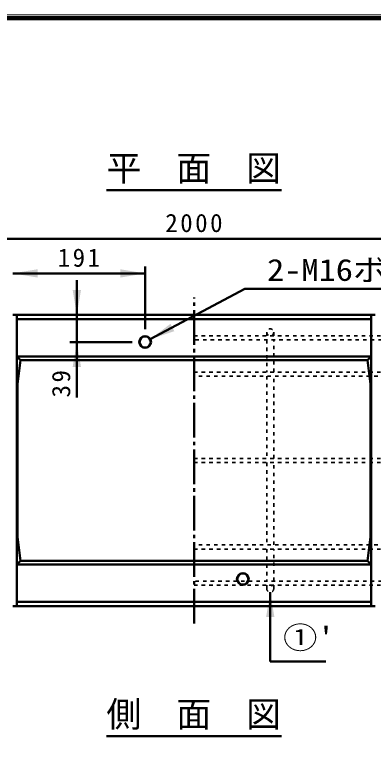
# Model space of a CAD drawing. Units: millimetres, scale not verified. Extents: x 100 to 4105, y 100 to 2870.
# Drawn here: x 2676 to 3193, y 1803 to 2870 of the extents above; entities that cross this region are included whole.
import ezdxf
from ezdxf.enums import TextEntityAlignment as Align

# ---------------------------------------------------------------- set-up
doc = ezdxf.new("R2010")
doc.units = ezdxf.units.MM
doc.header["$LTSCALE"] = 5
doc.linetypes.add('USER1', pattern=[2.2, 1, -1.2])
doc.linetypes.add('USER3', pattern=[13.4, 10, -1.2, 1, -1.2])
doc.layers.add('V-nasSTD', color=7, linetype='Continuous', lineweight=50)
doc.styles.add('ＭＳ ゴシック', font='')
doc.styles.get('ＭＳ ゴシック').set_extended_font_data('MS Gothic')

msp = doc.modelspace()

# ---------------------------------------------------------------- hatches: boundary and pattern name
at = {"layer": 'V-nasSTD'}
for points in [[(2708.576, 2502.841), (2672.576, 2496.841), (2708.576, 2490.841)], [(2827.576, 2490.841), (2863.576, 2496.841), (2827.576, 2502.841)], [(2759.076, 2472.841), (2765.076, 2436.841), (2771.076, 2472.841)], [(2871.076, 2401.841), (2905.664, 2413.489), (2902.84, 2418.783), (2900.016, 2424.077)], [(2771.076, 2361.841), (2765.076, 2397.841), (2759.076, 2361.841)], [(3050.076, 2000.841), (3044.076, 2036.841), (3038.076, 2000.841)]]:
    msp.add_hatch(color=256, dxfattribs=at).paths.add_polyline_path(points)

# ---------------------------------------------------------------- linework, layer by layer
at = {"layer": 'V-nasSTD', "lineweight": 100}
msp.add_line((4100, 2865), (105, 2865), dxfattribs=at)
at = {"layer": 'V-nasSTD'}
for p, q in [((2807.673, 2616.841), (3060.479, 2616.841)), ((1934.076, 2546.841), (3934.076, 2546.841)), ((2672.576, 2496.841), (2863.576, 2496.841)), ((2863.576, 2506.841), (2863.576, 2416.341)), ((2765.076, 2486.841), (2765.076, 2436.841)), ((2871.076, 2401.841), (3007.35, 2474.524)), ((3007.35, 2474.524), (3307.35, 2474.524)), ((2678.576, 2436.841), (2672.576, 2436.841)), ((2672.576, 2436.841), (3195.576, 2436.841)), ((2678.576, 2016.841), (2678.576, 2436.841)), ((2765.076, 2397.841), (2765.076, 2436.841)), ((3189.576, 2016.841), (3189.576, 2436.841)), ((3189.576, 2436.841), (3195.576, 2436.841)), ((3189.576, 2430.841), (2678.576, 2430.841)), ((2845.076, 2397.841), (2755.076, 2397.841)), ((2765.076, 2317.841), (2765.076, 2397.841)), ((3189.576, 2376.841), (2678.576, 2376.841)), ((2683.835, 2371.582), (2678.576, 2376.841)), ((2683.835, 2371.582), (2678.576, 2376.841)), ((2679.276, 2336.841), (2683.835, 2371.582)), ((2683.835, 2371.582), (3184.317, 2371.582)), ((3184.317, 2371.582), (3189.576, 2376.841)), ((3188.876, 2336.841), (3184.317, 2371.582)), ((2679.276, 2336.841), (2679.276, 2116.841)), ((3188.876, 2336.841), (3188.876, 2116.841)), ((2679.276, 2116.841), (2683.835, 2082.1)), ((3188.876, 2116.841), (3184.317, 2082.1)), ((2683.835, 2082.1), (2678.576, 2076.841)), ((2683.835, 2082.1), (3184.317, 2082.1)), ((3184.317, 2082.1), (3189.576, 2076.841)), ((3189.576, 2076.841), (2678.576, 2076.841)), ((3044.076, 1936.841), (3044.076, 2036.841)), ((2678.576, 2016.841), (2672.576, 2016.841)), ((3195.576, 2016.841), (2672.576, 2016.841)), ((3189.576, 2022.841), (2678.576, 2022.841)), ((3044.076, 1936.841), (3124.076, 1936.841)), ((2807.673, 1828.866), (3060.479, 1828.866))]:
    msp.add_line(p, q, dxfattribs=at)
at = {"layer": 'V-nasSTD', "linetype": 'USER3'}
msp.add_line((2934.076, 1991.841), (2934.076, 2461.841), dxfattribs=at)
at = {"layer": 'V-nasSTD', "linetype": 'USER1', "lineweight": 35}
for p, q in [((3039.076, 2406.841), (3039.076, 2411.841)), ((3049.076, 2411.841), (3049.076, 2406.841)), ((2934.076, 2406.841), (3249.076, 2406.841)), ((3249.076, 2400.841), (2934.076, 2400.841)), ((3039.076, 2400.841), (3039.076, 2354.556)), ((3049.076, 2354.556), (3049.076, 2400.841)), ((2934.076, 2354.556), (3254.076, 2354.556)), ((3254.076, 2348.556), (2934.076, 2348.556)), ((3039.076, 2348.556), (3039.076, 2229.841)), ((3049.076, 2229.841), (3049.076, 2348.556)), ((2934.076, 2229.841), (3909.076, 2229.841)), ((2934.076, 2223.841), (3909.076, 2223.841)), ((3039.076, 2223.841), (3039.076, 2105.126)), ((3049.076, 2105.126), (3049.076, 2223.841)), ((3254.076, 2105.126), (2934.076, 2105.126)), ((2934.076, 2099.126), (3254.076, 2099.126)), ((3039.076, 2099.126), (3039.076, 2052.841)), ((3049.076, 2052.841), (3049.076, 2099.126)), ((3249.076, 2052.841), (2934.076, 2052.841)), ((2934.076, 2046.841), (3249.076, 2046.841)), ((3039.076, 2046.841), (3039.076, 2041.841)), ((3049.076, 2046.841), (3049.076, 2041.841))]:
    msp.add_line(p, q, dxfattribs=at)
at = {"layer": 'V-nasSTD', "lineweight": 13}
msp.add_lwpolyline([(100, 100), (100, 2870), (4105, 2870), (4105, 100)], close=True, dxfattribs=at)
at = {"layer": 'V-nasSTD', "linetype": 'USER1', "lineweight": 35}
for centre in [(3044.076, 2411.841), (3044.076, 2041.841)]:
    msp.add_circle(centre, 5, dxfattribs=at)
at = {"layer": 'V-nasSTD'}
for centre, radius in [((2863.576, 2397.841), 8.5), ((2863.576, 2397.841), 8), ((3004.576, 2055.841), 8.5), ((3004.576, 2055.841), 8)]:
    msp.add_circle(centre, radius, dxfattribs=at)

# ---------------------------------------------------------------- texts
at = {"layer": 'V-nasSTD', "style": 'ＭＳ ゴシック'}
for s, p in [('平\u3000面\u3000図', (2807.673, 2667.241)), ('側\u3000面\u3000図', (2807.673, 1879.266))]:
    msp.add_text(s, height=36.95, dxfattribs=at).set_placement(p, align=Align.TOP_LEFT)
at = {"layer": 'V-nasSTD', "style": 'ＭＳ ゴシック', "width": 1.15}
for s, p in [('2-M16ボルト', (3039.51, 2517.724)), ("①'", (3062.476, 1987.041))]:
    msp.add_text(s, height=31.67, dxfattribs=at).set_placement(p, align=Align.TOP_LEFT)
at = {"layer": 'V-nasSTD', "char_height": 26.39, "attachment_point": 1, "style": 'ＭＳ ゴシック'}
for s, insert in [('\\T1.2;2000', (2892.676, 2582.841)), ('\\T1.2;191', (2737.476, 2532.841))]:
    msp.add_mtext(s, dxfattribs=dict(at, insert=insert))
at = {"layer": 'V-nasSTD', "insert": (2729.076, 2317.841), "char_height": 26.39, "attachment_point": 1, "rotation": 90, "style": 'ＭＳ ゴシック'}
msp.add_mtext('\\T1.2;39', dxfattribs=at)

doc.saveas('drawing.dxf')
